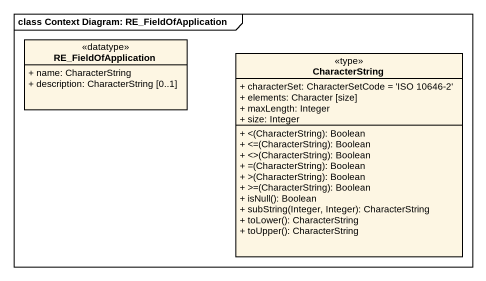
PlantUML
@startuml
mainframe class Context Diagram: RE_FieldOfApplication
hide circle
hide empty members
skinparam classAttributeIconSize 0
class RE_FieldOfApplication <<datatype>> {
  + name: CharacterString
  + description: CharacterString [0..1]
}
class CharacterString <<type>> {
  + characterSet: CharacterSetCode = 'ISO 10646-2'
  + elements: Character [size]
  + maxLength: Integer
  + size: Integer
  + <(CharacterString): Boolean
  + <=(CharacterString): Boolean
  + <>(CharacterString): Boolean
  + =(CharacterString): Boolean
  + >(CharacterString): Boolean
  + >=(CharacterString): Boolean
  + isNull(): Boolean
  + subString(Integer, Integer): CharacterString
  + toLower(): CharacterString
  + toUpper(): CharacterString
}
@enduml
